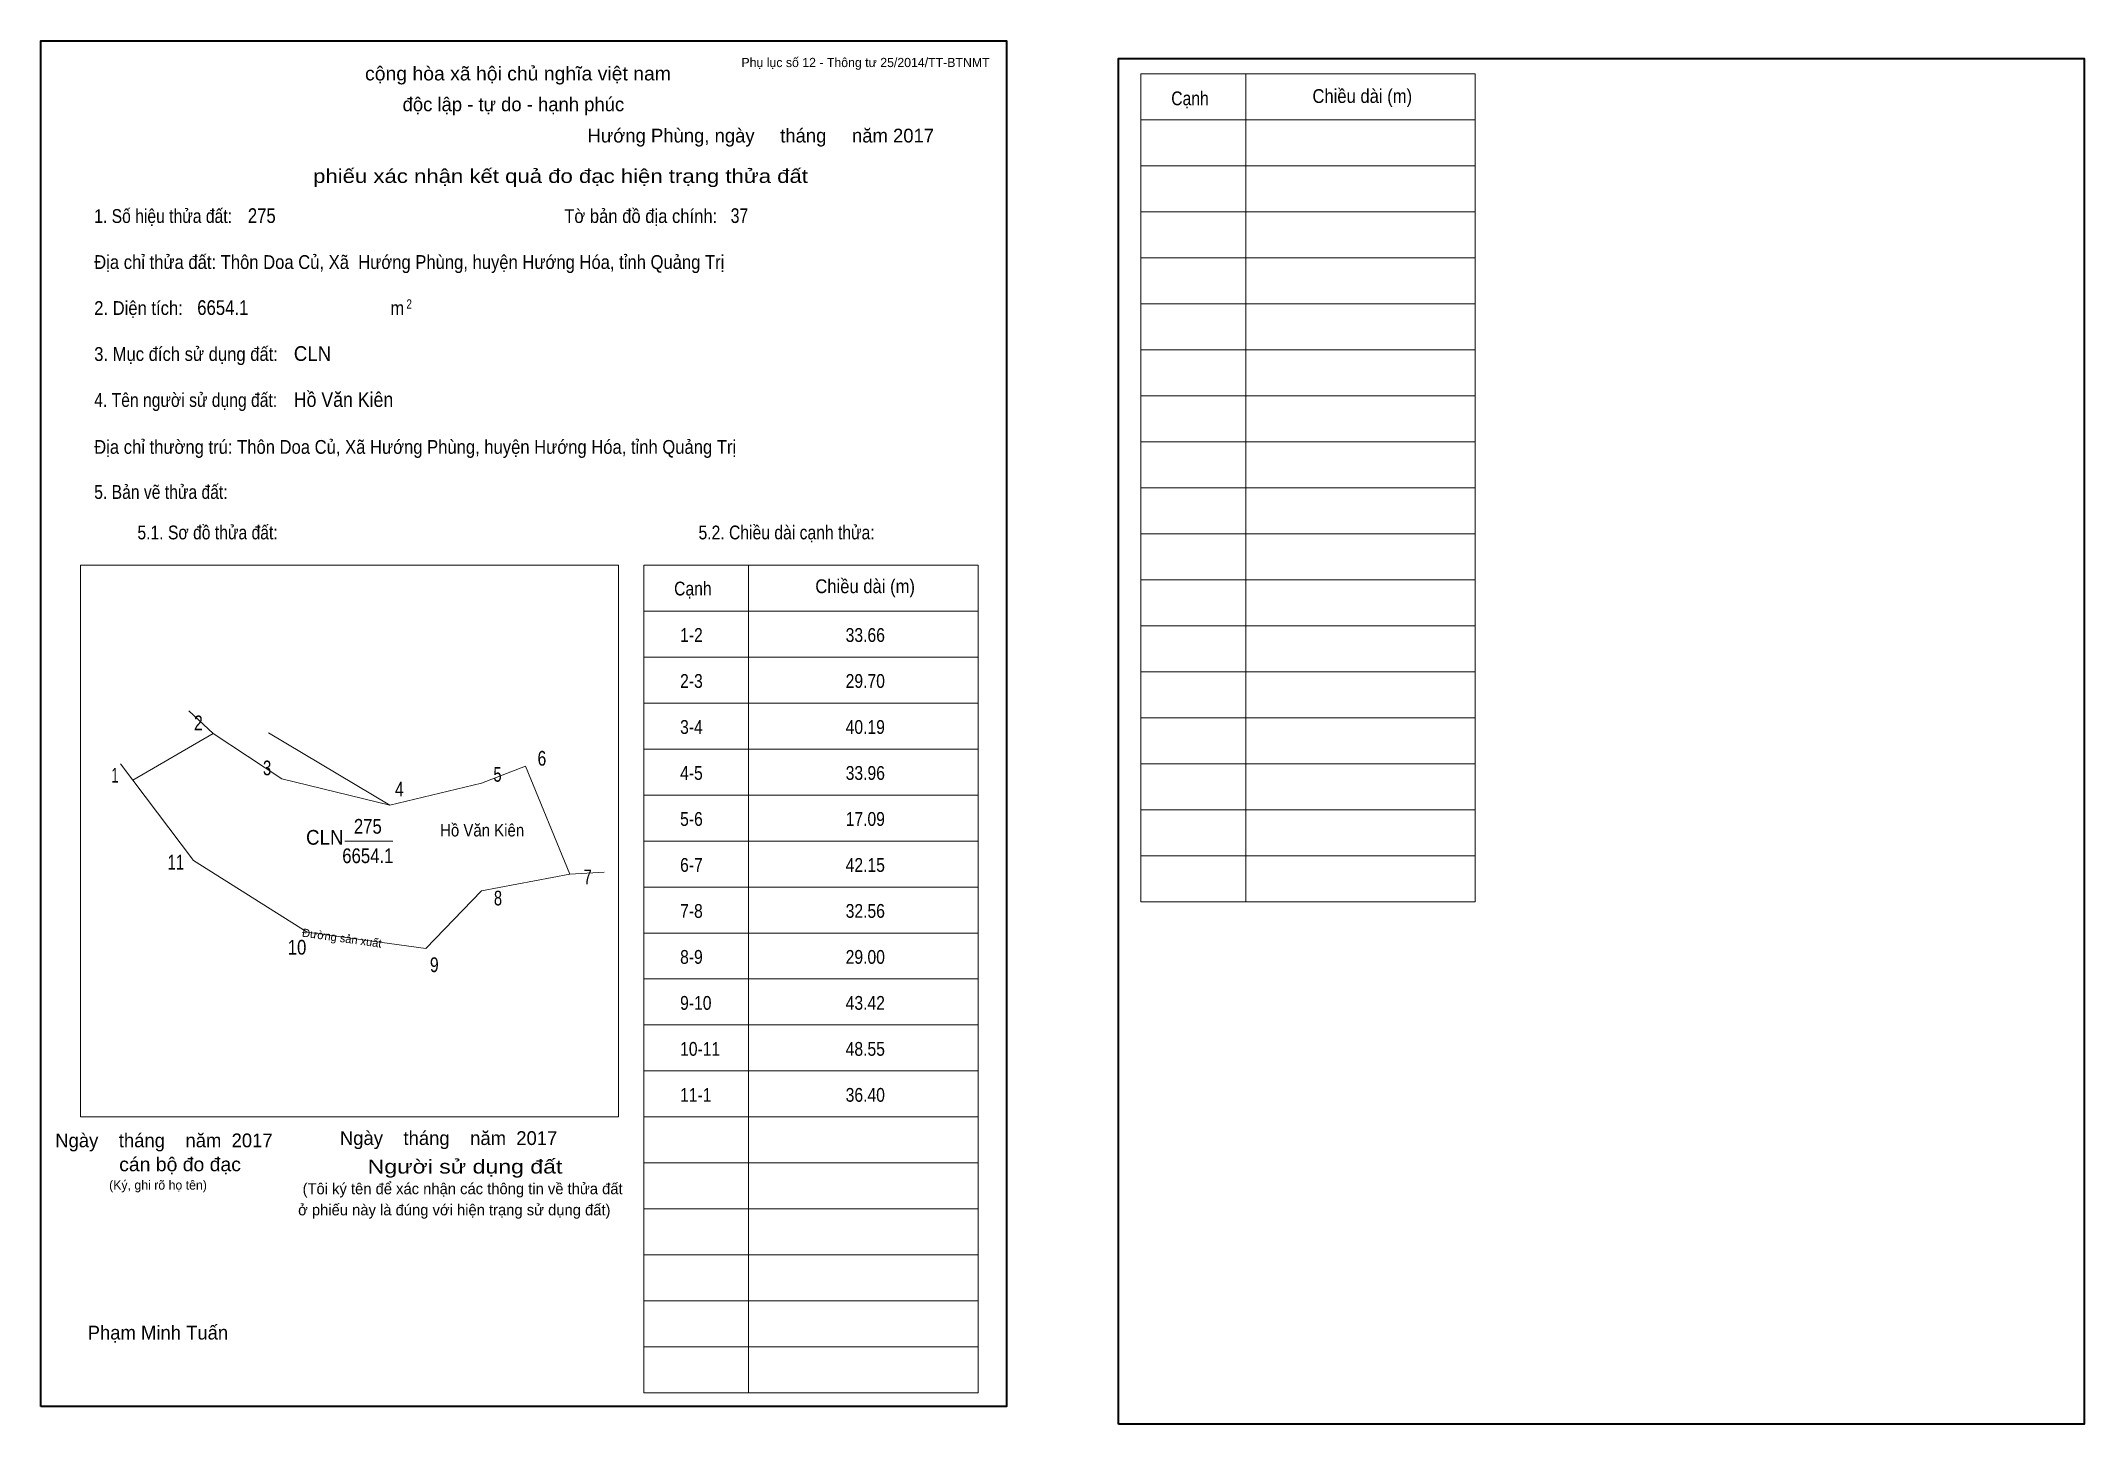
# Model space of a CAD drawing. Header units: centimetres. Extents: x 0 to 44.4, y -0.4 to 29.7.
import ezdxf
from ezdxf.enums import TextEntityAlignment as Align

# ---------------------------------------------------------------- set-up
doc = ezdxf.new("R2010")
doc.units = ezdxf.units.CM
doc.header["$LTSCALE"] = 0.12
for name, color, linetype in [('2', 7, 'Continuous'), ('30', 7, 'Continuous'), ('32', 7, 'Continuous'), ('34', 7, 'Continuous')]:
    doc.layers.add(name, color=color, linetype=linetype)
for name, color, linetype, lineweight in [('33', 7, 'Continuous', 13), ('6', 7, 'Continuous', 13), ('63', 7, 'Continuous', 13)]:
    doc.layers.add(name, color=color, linetype=linetype, lineweight=lineweight)

msp = doc.modelspace()

# ---------------------------------------------------------------- linework, layer by layer
at = {"layer": '33'}
msp.add_line((6.61, 12.3), (7.65, 12.3), dxfattribs=at)
at = {"layer": '6'}
for p, q in [((3.22, 15.13), (3.75, 14.64)), ((2, 13.62), (3.75, 14.64)), ((7.59, 13.08), (4.95, 14.65)), ((2, 13.62), (1.73, 13.98)), ((11.5, 11.58), (9.58, 11.22)), ((11.5, 11.58), (12.25, 11.62))]:
    msp.add_line(p, q, dxfattribs=at)
for points in [[(3.75, 14.64), (5.24, 13.65), (7.59, 13.08), (9.58, 13.56)], [(11.5, 11.58), (10.54, 13.93), (9.58, 13.56)], [(2, 13.62), (3.32, 11.88), (5.79, 10.32), (8.37, 9.96), (9.58, 11.22)]]:
    msp.add_lwpolyline(points, dxfattribs=at)
at = {"layer": '63'}
for p, q in [((23.92, 28.98), (31.19, 28.98)), ((23.92, 10.98), (23.92, 28.98)), ((26.2, 10.98), (26.2, 28.98)), ((31.19, 10.98), (31.19, 28.98)), ((23.92, 27.98), (31.19, 27.98)), ((23.92, 26.98), (31.19, 26.98)), ((23.92, 25.98), (31.19, 25.98)), ((23.92, 24.98), (31.19, 24.98)), ((23.92, 23.98), (31.19, 23.98)), ((23.92, 22.98), (31.19, 22.98)), ((23.92, 21.98), (31.19, 21.98)), ((23.92, 20.98), (31.19, 20.98)), ((23.92, 19.98), (31.19, 19.98)), ((23.92, 18.98), (31.19, 18.98)), ((0.86, 18.3), (12.56, 18.3)), ((0.86, 6.3), (0.86, 18.3)), ((12.56, 6.3), (12.56, 18.3)), ((13.11, 18.3), (20.38, 18.3)), ((13.11, 0.3), (13.11, 18.3)), ((15.39, 0.3), (15.39, 18.3)), ((20.38, 0.3), (20.38, 18.3)), ((23.92, 17.98), (31.19, 17.98)), ((13.11, 17.3), (20.38, 17.3)), ((23.92, 16.98), (31.19, 16.98)), ((13.11, 16.3), (20.38, 16.3)), ((23.92, 15.98), (31.19, 15.98)), ((13.11, 15.3), (20.38, 15.3)), ((23.92, 14.98), (31.19, 14.98)), ((13.11, 14.3), (20.38, 14.3)), ((23.92, 13.98), (31.19, 13.98)), ((13.11, 13.3), (20.38, 13.3)), ((23.92, 12.98), (31.19, 12.98)), ((13.11, 12.3), (20.38, 12.3)), ((23.92, 11.98), (31.19, 11.98)), ((13.11, 11.3), (20.38, 11.3)), ((23.92, 10.98), (31.19, 10.98)), ((13.11, 10.3), (20.38, 10.3)), ((13.11, 9.3), (20.38, 9.3)), ((13.11, 8.3), (20.38, 8.3)), ((13.11, 7.3), (20.38, 7.3)), ((0.86, 6.3), (12.56, 6.3)), ((13.11, 6.3), (20.38, 6.3)), ((13.11, 5.3), (20.38, 5.3)), ((13.11, 4.3), (20.38, 4.3)), ((13.11, 3.3), (20.38, 3.3)), ((13.11, 2.3), (20.38, 2.3)), ((13.11, 1.3), (20.38, 1.3)), ((13.11, 0.3), (20.38, 0.3))]:
    msp.add_line(p, q, dxfattribs=at)
at = {"layer": '63', "lineweight": 35}
for points in [[(0, 0), (0, 29.7), (21, 29.7), (21, 0)], [(23.43, -0.38), (23.43, 29.32), (44.43, 29.32), (44.43, -0.38)]]:
    msp.add_lwpolyline(points, close=True, dxfattribs=at)

# ---------------------------------------------------------------- texts
at = {"layer": '2', "width": 0.9}
msp.add_text('Hồ Văn Kiên', height=0.2705, dxfattribs=at).set_placement((9.595, 12.4), align=Align.CENTER)
at = {"layer": '2'}
msp.add_text('Đường sản xuất', height=0.1804, rotation=352.059, dxfattribs=at).set_placement((6.532, 10.102), align=Align.CENTER)
at = {"layer": '30', "width": 0.85}
for s, p in [('1-2', (13.9, 16.63)), ('33.66', (17.5, 16.63)), ('2-3', (13.9, 15.63)), ('29.70', (17.5, 15.63)), ('3-4', (13.9, 14.63)), ('40.19', (17.5, 14.63)), ('4-5', (13.9, 13.63)), ('33.96', (17.5, 13.63)), ('5-6', (13.9, 12.63)), ('17.09', (17.5, 12.63)), ('6-7', (13.9, 11.63)), ('42.15', (17.5, 11.63)), ('7-8', (13.9, 10.63)), ('32.56', (17.5, 10.63)), ('8-9', (13.9, 9.63)), ('29.00', (17.5, 9.63)), ('9-10', (13.9, 8.63)), ('43.42', (17.5, 8.63)), ('10-11', (13.9, 7.63)), ('48.55', (17.5, 7.63)), ('11-1', (13.9, 6.63)), ('36.40', (17.5, 6.63))]:
    msp.add_text(s, height=0.3, dxfattribs=at).set_placement(p)
at = {"layer": '32'}
for s, width, p in [('2', 0.8, (3.425, 14.71)), ('6', 0.8, (10.895, 13.94)), ('1', 0.65, (1.61, 13.57)), ('3', 0.75, (4.92, 13.73)), ('5', 0.75, (9.93, 13.59)), ('4', 0.8, (7.795, 13.27)), ('11', 0.75, (2.935, 11.68)), ('7', 0.75, (11.89, 11.36)), ('8', 0.75, (9.94, 10.9)), ('10', 0.85, (5.57, 9.83)), ('9', 0.8, (8.555, 9.45))]:
    msp.add_text(s, height=0.32, dxfattribs=dict(at, width=width)).set_placement(p, align=Align.CENTER)
at = {"layer": '33', "width": 0.95}
msp.add_text('CLN', height=0.32, dxfattribs=at).set_placement((6.58, 12.22), align=Align.RIGHT)
at = {"layer": '33', "width": 0.85}
for s, p in [('275', (7.11, 12.46)), ('6654.1', (7.11, 11.82))]:
    msp.add_text(s, height=0.32, dxfattribs=at).set_placement(p, align=Align.CENTER)
at = {"layer": '34'}
for s, width, p in [('275', 0.85, (4.5, 25.74)), ('37', 0.8, (15, 25.74)), ('6654.1', 0.85, (3.4, 23.74)), ('CLN', 0.95, (5.5, 22.74)), ('Hồ Văn Kiên', 0.9, (5.5, 21.74))]:
    msp.add_text(s, height=0.32, dxfattribs=dict(at, width=width)).set_placement(p)
at = {"layer": '63'}
for s, height, p in [('Phụ lục số 12 - Thông tư 25/2014/TT-BTNMT', 0.2, (20.63, 29.13)), ('Ngày    tháng    năm  2017', 0.3, (5.04, 5.64)), ('Ngày    tháng    năm  2017', 0.3, (11.23, 5.69)), ('(Ký, ghi rõ họ tên)', 0.2, (3.61, 4.72))]:
    msp.add_text(s, height=height, dxfattribs=at).set_placement(p, align=Align.RIGHT)
at = {"layer": '63', "width": 1.05}
msp.add_text('cộng hòa xã hội chủ nghĩa việt nam', height=0.3, dxfattribs=at).set_placement((10.375, 28.84), align=Align.CENTER)
at = {"layer": '63'}
for s, height, p in [('độc lập - tự do - hạnh phúc', 0.3, (10.275, 28.17)), ('Hướng Phùng, ngày     tháng     năm 2017', 0.3, (15.655, 27.49)), ('(Tôi ký tên để xác nhận các thông tin về thửa đất ', 0.24, (9.215, 4.62)), ('ở phiếu này là đúng với hiện trạng sử dụng đất)', 0.24, (8.99, 4.16)), ('Phạm Minh Tuấn', 0.3, (2.545, 1.46))]:
    msp.add_text(s, height=height, dxfattribs=at).set_placement(p, align=Align.CENTER)
for s, height, width, p in [('Cạnh', 0.3, 0.85, (24.58, 28.3)), ('Chiều dài (m)', 0.3, 0.9, (27.65, 28.35)), ('1. Số hiệu thửa đất:', 0.3, 0.85, (1.16, 25.74)), ('Tờ bản đồ địa chính:', 0.3, 0.9, (11.38, 25.74)), ('Địa chỉ thửa đất: Thôn Doa Củ, Xã  Hướng Phùng, huyện Hướng Hóa, tỉnh Quảng Trị', 0.3, 0.9, (1.16, 24.74)), ('2. Diện tích:', 0.3, 0.9, (1.16, 23.74)), ('2', 0.2, 0.8, (7.95, 23.88)), ('m', 0.3, 0.9, (7.6, 23.74)), ('3. Mục đích sử dụng đất:', 0.3, 0.9, (1.16, 22.74)), ('4. Tên người sử dụng đất:', 0.3, 0.85, (1.16, 21.74)), ('Địa chỉ thường trú: Thôn Doa Củ, Xã Hướng Phùng, huyện Hướng Hóa, tỉnh Quảng Trị', 0.3, 0.9, (1.16, 20.72)), ('5. Bản vẽ thửa đất:', 0.3, 0.85, (1.16, 19.74)), ('5.1. Sơ đồ thửa đất:', 0.3, 0.85, (2.1, 18.86)), ('5.2. Chiều dài cạnh thửa:', 0.3, 0.85, (14.3, 18.86)), ('Cạnh', 0.3, 0.85, (13.77, 17.64)), ('Chiều dài (m)', 0.3, 0.9, (16.84, 17.69))]:
    msp.add_text(s, height=height, dxfattribs=dict(at, width=width)).set_placement(p)
for s, width, p in [('phiếu xác nhận kết quả đo đạc hiện trạng thửa đất', 1.2, (16.68, 26.61)), ('cán bộ đo đạc', 1.05, (4.35, 5.12)), ('Người sử dụng đất', 1.25, (11.34, 5.07))]:
    msp.add_text(s, height=0.3, dxfattribs=dict(at, width=width)).set_placement(p, align=Align.RIGHT)

doc.saveas('drawing.dxf')
